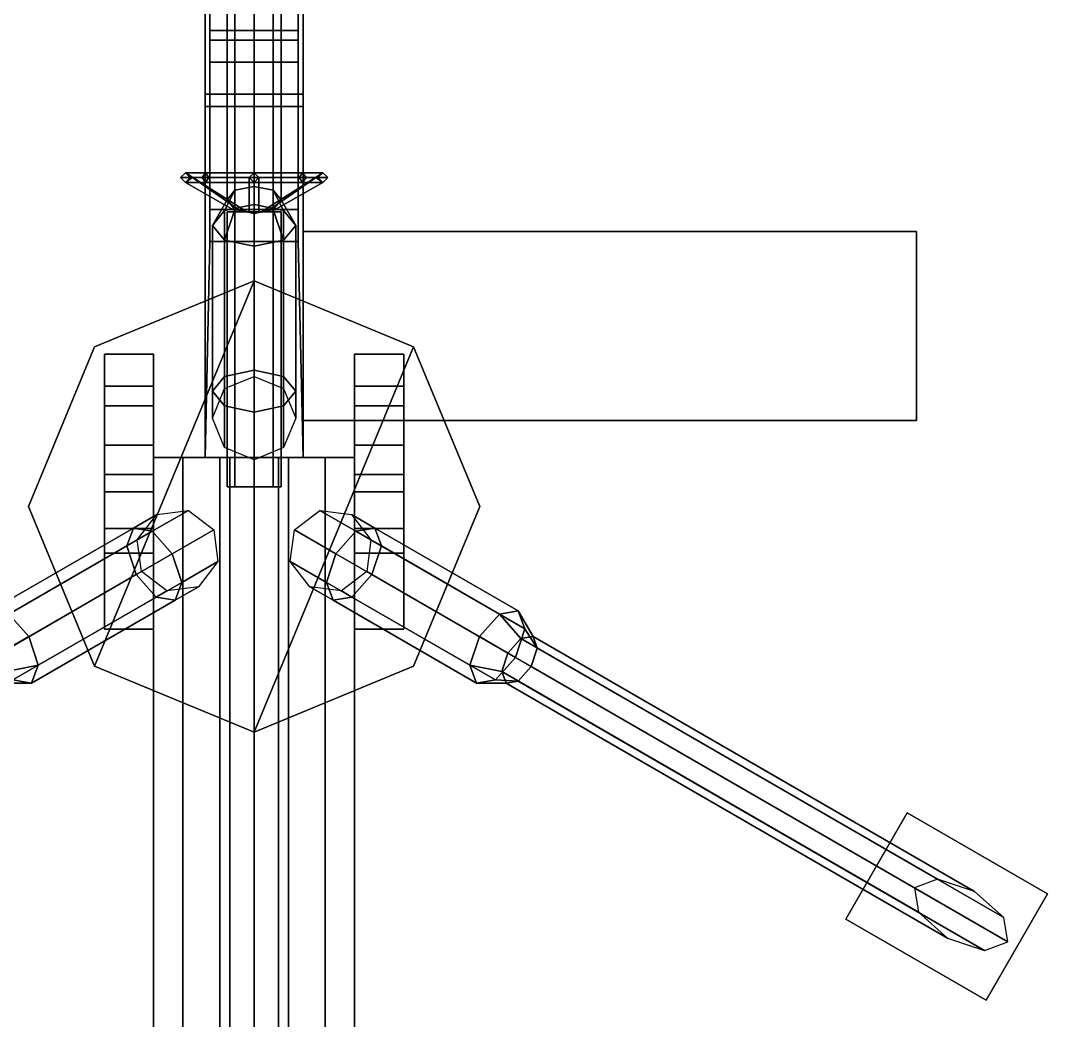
# Model space of a CAD drawing. Header units: millimetres. Extents: x -3 to 3, y -68 to 53.
# Drawn here: x -0.952 to 3.234, y -5.294 to -1.22 of the extents above; entities that cross this region are included whole.
import ezdxf

# ---------------------------------------------------------------- set-up
doc = ezdxf.new("R2010")
doc.units = ezdxf.units.MM
for name, color, linetype in [('ammo_box', 2, 'Continuous'), ('stand', 3, 'Continuous'), ('tmp', 4, 'Continuous')]:
    doc.layers.add(name, color=color, linetype=linetype)

msp = doc.modelspace()

# ---------------------------------------------------------------- linework, layer by layer
for points in [[(-0.2, -0.14, 48.97), (-0.2, -0.14, 48.21), (-0.2, -1.52, 48.21), (-0.2, -1.57, 48.26)], [(-0.2, -0.14, 48.97), (-0.2, -1.57, 48.26), (-0.2, -3, 48.26), (-0.2, -3, 48.97)], [(0.2, -0.14, 48.21), (0.2, -1.52, 48.21), (-0.2, -1.52, 48.21), (-0.2, -0.14, 48.21)], [(-0.18, -0.19, 48.97), (-0.2, -0.14, 48.97), (-0.2, -3, 48.97), (-0.18, -2.12, 48.97)], [(0.2, -0.14, 48.97), (0.18, -0.19, 48.97), (0.18, -2.12, 48.97), (0.2, -3, 48.97)], [(0.2, -0.14, 48.21), (0.2, -0.14, 48.97), (0.2, -1.57, 48.26), (0.2, -1.52, 48.21)], [(0.2, -1.57, 48.26), (0.2, -0.14, 48.97), (0.2, -3, 48.97), (0.2, -3, 48.26)], [(-0.18, -0.19, 49.03), (-0.18, -0.19, 48.97), (-0.18, -2.12, 48.97), (-0.18, -0.88, 49.03)], [(0.18, -0.88, 49.03), (0.18, -2.12, 48.97), (0.18, -0.19, 48.97), (0.18, -0.19, 49.03)], [(-0.18, -0.88, 49.03), (-0.18, -0.88, 49.03), (-0.18, -2.12, 48.97), (-0.18, -1.26, 49.03)], [(0.18, -1.26, 49.03), (0.18, -2.12, 48.97), (0.18, -0.88, 49.03)], [(0.18, -1.26, 49.03), (0.18, -1.18, 49.03), (-0.18, -1.18, 49.03), (-0.18, -1.26, 49.03)], [(-0.18, -1.26, 49.26), (-0.18, -1.26, 49.03), (-0.18, -2.12, 48.97), (-0.18, -1.3, 49.26)], [(0.18, -1.26, 49.26), (0.18, -1.26, 49.03), (-0.18, -1.26, 49.03), (-0.18, -1.26, 49.26)], [(0.18, -1.3, 49.26), (0.18, -1.26, 49.26), (-0.18, -1.26, 49.26), (-0.18, -1.3, 49.26)], [(0.18, -1.3, 49.26), (0.18, -2.12, 48.97), (0.18, -1.26, 49.03), (0.18, -1.26, 49.26)], [(-0.18, -1.3, 49.38), (-0.18, -1.3, 49.26), (-0.18, -1.39, 49.32), (-0.18, -1.39, 49.38)], [(-0.18, -1.39, 49.32), (-0.18, -1.3, 49.26), (-0.18, -1.99, 49.22), (-0.18, -1.99, 49.32)], [(-0.18, -1.3, 49.26), (-0.18, -1.3, 49.26), (-0.18, -2.12, 48.97), (-0.18, -1.99, 49.22)], [(0.18, -1.3, 49.38), (0.18, -1.3, 49.26), (-0.18, -1.3, 49.26), (-0.18, -1.3, 49.38)], [(0.18, -1.39, 49.38), (0.18, -1.3, 49.38), (-0.18, -1.3, 49.38), (-0.18, -1.39, 49.38)], [(0.18, -1.39, 49.38), (0.18, -1.39, 49.32), (0.18, -1.3, 49.26), (0.18, -1.3, 49.38)], [(0.18, -1.99, 49.32), (0.18, -1.99, 49.22), (0.18, -1.3, 49.26), (0.18, -1.39, 49.32)], [(0.18, -1.99, 49.22), (0.18, -2.12, 48.97), (0.18, -1.3, 49.26)], [(0.18, -1.39, 49.32), (0.18, -1.39, 49.38), (-0.18, -1.39, 49.38), (-0.18, -1.39, 49.32)], [(0.18, -1.99, 49.32), (0.18, -1.39, 49.32), (-0.18, -1.39, 49.32), (-0.18, -1.99, 49.32)], [(0.2, -1.52, 48.21), (0.2, -1.57, 48.26), (-0.2, -1.57, 48.26), (-0.2, -1.52, 48.21)], [(0.2, -1.57, 48.26), (0.2, -3, 48.26), (-0.2, -3, 48.26), (-0.2, -1.57, 48.26)], [(-0.18, -1.99, 49.22), (-0.18, -1.99, 49.22), (-0.18, -2.12, 48.97), (-0.18, -2.12, 49.22)], [(0.18, -1.99, 49.22), (0.18, -1.99, 49.32), (-0.18, -1.99, 49.32), (-0.18, -1.99, 49.22)], [(0.18, -2.12, 49.22), (0.18, -1.99, 49.22), (-0.18, -1.99, 49.22), (-0.18, -2.12, 49.22)], [(0.18, -2.12, 49.22), (0.18, -2.12, 48.97), (0.18, -1.99, 49.22)], [(0.2, -3, 48.97), (0.18, -2.12, 48.97), (-0.18, -2.12, 48.97), (-0.2, -3, 48.97)], [(0.18, -2.12, 48.97), (0.18, -2.12, 49.22), (-0.18, -2.12, 49.22), (-0.18, -2.12, 48.97)], [(-0.41, -3, 48.85), (-0.2899, -3, 48.5601), (-0.2899, -6.1, 48.5601), (-0.41, -6.1, 48.85)], [(-0.2899, -3, 49.1399), (-0.41, -3, 48.85), (-0.41, -6.1, 48.85), (-0.2899, -6.1, 49.1399)], [(-0.2899, -3, 49.1399), (-0.2, -3, 48.97), (-0.2899, -3, 48.5601), (-0.41, -3, 48.85)], [(-0.2899, -3, 48.5601), (0, -3, 48.44), (0, -6.1, 48.44), (-0.2899, -6.1, 48.5601)], [(0, -3, 49.26), (-0.2899, -3, 49.1399), (-0.2899, -6.1, 49.1399), (0, -6.1, 49.26)], [(0, -3, 49.26), (0.2899, -3, 49.1399), (-0.2, -3, 48.97), (-0.2899, -3, 49.1399)], [(-0.2, -3, 48.97), (-0.2, -3, 48.5228), (-0.2, -3, 48.5228), (-0.2899, -3, 48.5601)], [(0.2, -3, 48.26), (0.2, -3, 48.97), (-0.2, -3, 48.97), (-0.2, -3, 48.26)], [(0.2899, -3, 49.1399), (0.2, -3, 48.97), (-0.2, -3, 48.97), (0.2899, -3, 49.1399)], [(-0.099, -3, 48.329), (-0.14, -3, 48.23), (-0.14, -5.87, 48.23), (-0.099, -5.87, 48.329)], [(-0.14, -3, 48.23), (-0.099, -3, 48.131), (-0.099, -5.87, 48.131), (-0.14, -5.87, 48.23)], [(0, -3, 48.37), (-0.099, -3, 48.329), (-0.099, -5.87, 48.329), (0, -5.87, 48.37)], [(-0.099, -3, 48.131), (0, -3, 48.09), (0, -5.87, 48.09), (-0.099, -5.87, 48.131)], [(0, -3, 48.44), (0.2899, -3, 48.5601), (0.2899, -6.1, 48.5601), (0, -6.1, 48.44)], [(0.2899, -3, 49.1399), (0, -3, 49.26), (0, -6.1, 49.26), (0.2899, -6.1, 49.1399)], [(0.099, -3, 48.329), (0, -3, 48.37), (0, -5.87, 48.37), (0.099, -5.87, 48.329)], [(0, -3, 48.09), (0.099, -3, 48.131), (0.099, -5.87, 48.131), (0, -5.87, 48.09)], [(0.14, -3, 48.23), (0.099, -3, 48.329), (0.099, -5.87, 48.329), (0.14, -5.87, 48.23)], [(0.099, -3, 48.131), (0.14, -3, 48.23), (0.14, -5.87, 48.23), (0.099, -5.87, 48.131)], [(0.2899, -3, 49.1399), (0.41, -3, 48.85), (0.2, -3, 48.5228), (0.2, -3, 48.97)], [(0.41, -3, 48.85), (0.2899, -3, 48.5601), (0.2, -3, 48.5228)], [(0.2899, -3, 48.5601), (0.41, -3, 48.85), (0.41, -6.1, 48.85), (0.2899, -6.1, 48.5601)], [(0.41, -3, 48.85), (0.2899, -3, 49.1399), (0.2899, -6.1, 49.1399), (0.41, -6.1, 48.85)]]:
    msp.add_3dface(points)
at = {"layer": 'ammo_box'}
for points in [[(2.7, -2.85, 48.9), (2.7, -2.08, 48.9), (0.2, -2.08, 48.9), (0.2, -2.85, 48.9)], [(2.7, -2.08, 47.54), (0.2, -2.08, 47.54), (0.2, -2.08, 48.9), (2.7, -2.08, 48.9)], [(0.2, -2.08, 47.54), (0.2, -2.85, 47.54), (0.2, -2.85, 48.26), (0.2, -2.08, 48.26)], [(2.7, -2.85, 47.54), (2.7, -2.08, 47.54), (2.7, -2.08, 48.9), (2.7, -2.85, 48.9)], [(0.2, -2.85, 47.54), (2.7, -2.85, 47.54), (2.7, -2.85, 48.9), (0.2, -2.85, 48.9)]]:
    msp.add_3dface(points, dxfattribs=at)
at = {"layer": 'stand'}
for points in [[(0, 0.3479, 45.41), (-0.0778, 0.2834, 45.41), (-0.0778, -1.9117, 46.6774), (0, -1.8956, 46.7053)], [(0.0778, 0.2834, 45.41), (0, 0.3479, 45.41), (0, -1.8956, 46.7053), (0.0778, -1.9117, 46.6774)], [(-0.0778, 0.2834, 45.41), (-0.11, 0.1279, 45.41), (-0.11, -1.9506, 46.61), (-0.0778, -1.9117, 46.6774)], [(0.11, 0.1279, 45.41), (0.0778, 0.2834, 45.41), (0.0778, -1.9117, 46.6774), (0.11, -1.9506, 46.61)], [(-0.11, 0.1279, 45.41), (-0.0778, -0.0277, 45.41), (-0.0778, -1.9895, 46.5426), (-0.11, -1.9506, 46.61)], [(0.0778, -0.0277, 45.41), (0.11, 0.1279, 45.41), (0.11, -1.9506, 46.61), (0.0778, -1.9895, 46.5426)], [(-0.0778, -0.0277, 45.41), (0, -0.0921, 45.41), (0, -2.0056, 46.5147), (-0.0778, -1.9895, 46.5426)], [(0, -0.0921, 45.41), (0.0778, -0.0277, 45.41), (0.0778, -1.9895, 46.5426), (0, -2.0056, 46.5147)], [(-0.198, -1.84, 47.572), (-0.2121, -1.86, 47.5579), (-0.3, -1.86, 47.77), (-0.28, -1.84, 47.77)], [(-0.28, -1.84, 47.77), (-0.3, -1.86, 47.77), (-0.2121, -1.86, 47.9821), (-0.198, -1.84, 47.968)], [(-0.1838, -1.86, 47.5862), (-0.198, -1.84, 47.572), (-0.28, -1.84, 47.77), (-0.26, -1.86, 47.77)], [(-0.26, -1.86, 47.77), (-0.28, -1.84, 47.77), (-0.198, -1.84, 47.968), (-0.1838, -1.86, 47.9538)], [(-0.05, -2, 47.79), (-0.03, -2, 47.77), (-0.28, -1.84, 47.77), (-0.2517, -1.86, 47.79)], [(-0.03, -2, 47.77), (-0.05, -2, 47.75), (-0.2517, -1.86, 47.75), (-0.28, -1.84, 47.77)], [(0, -1.84, 47.49), (0, -1.86, 47.47), (-0.2121, -1.86, 47.5579), (-0.198, -1.84, 47.572)], [(-0.198, -1.84, 47.968), (-0.2121, -1.86, 47.9821), (0, -1.86, 48.07), (0, -1.84, 48.05)], [(0, -1.86, 47.51), (0, -1.84, 47.49), (-0.198, -1.84, 47.572), (-0.1838, -1.86, 47.5862)], [(-0.1838, -1.86, 47.9538), (-0.198, -1.84, 47.968), (0, -1.84, 48.05), (0, -1.86, 48.03)], [(0, -2, 47.8), (-0.02, -2, 47.82), (-0.02, -1.86, 48.0217), (0, -1.84, 48.05)], [(-0.02, -2, 47.72), (0, -2, 47.74), (0, -1.84, 47.49), (-0.02, -1.86, 47.5183)], [(0.1838, -1.86, 47.5862), (0.198, -1.84, 47.572), (0, -1.84, 47.49), (0, -1.86, 47.51)], [(0.198, -1.84, 47.572), (0.2121, -1.86, 47.5579), (0, -1.86, 47.47), (0, -1.84, 47.49)], [(0, -1.86, 48.03), (0, -1.84, 48.05), (0.198, -1.84, 47.968), (0.1838, -1.86, 47.9538)], [(0, -1.84, 48.05), (0, -1.86, 48.07), (0.2121, -1.86, 47.9821), (0.198, -1.84, 47.968)], [(0.02, -2, 47.82), (0, -2, 47.8), (0, -1.84, 48.05), (0.02, -1.86, 48.0217)], [(0, -2, 47.74), (0.02, -2, 47.72), (0.02, -1.86, 47.5183), (0, -1.84, 47.49)], [(0.05, -2, 47.75), (0.03, -2, 47.77), (0.28, -1.84, 47.77), (0.2517, -1.86, 47.75)], [(0.03, -2, 47.77), (0.05, -2, 47.79), (0.2517, -1.86, 47.79), (0.28, -1.84, 47.77)], [(0.26, -1.86, 47.77), (0.28, -1.84, 47.77), (0.198, -1.84, 47.572), (0.1838, -1.86, 47.5862)], [(0.1838, -1.86, 47.9538), (0.198, -1.84, 47.968), (0.28, -1.84, 47.77), (0.26, -1.86, 47.77)], [(0.28, -1.84, 47.77), (0.3, -1.86, 47.77), (0.2121, -1.86, 47.5579), (0.198, -1.84, 47.572)], [(0.198, -1.84, 47.968), (0.2121, -1.86, 47.9821), (0.3, -1.86, 47.77), (0.28, -1.84, 47.77)], [(-0.2121, -1.86, 47.5579), (-0.198, -1.88, 47.572), (-0.28, -1.88, 47.77), (-0.3, -1.86, 47.77)], [(-0.3, -1.86, 47.77), (-0.28, -1.88, 47.77), (-0.198, -1.88, 47.968), (-0.2121, -1.86, 47.9821)], [(-0.198, -1.88, 47.572), (-0.1838, -1.86, 47.5862), (-0.26, -1.86, 47.77), (-0.28, -1.88, 47.77)], [(-0.28, -1.88, 47.77), (-0.26, -1.86, 47.77), (-0.1838, -1.86, 47.9538), (-0.198, -1.88, 47.968)], [(-0.07, -2, 47.77), (-0.05, -2, 47.79), (-0.2517, -1.86, 47.79), (-0.28, -1.88, 47.77)], [(-0.05, -2, 47.75), (-0.07, -2, 47.77), (-0.28, -1.88, 47.77), (-0.2517, -1.86, 47.75)], [(0, -1.86, 47.47), (0, -1.88, 47.49), (-0.198, -1.88, 47.572), (-0.2121, -1.86, 47.5579)], [(-0.2121, -1.86, 47.9821), (-0.198, -1.88, 47.968), (0, -1.88, 48.05), (0, -1.86, 48.07)], [(0, -1.88, 47.49), (0, -1.86, 47.51), (-0.1838, -1.86, 47.5862), (-0.198, -1.88, 47.572)], [(-0.198, -1.88, 47.968), (-0.1838, -1.86, 47.9538), (0, -1.86, 48.03), (0, -1.88, 48.05)], [(-0.02, -2, 47.82), (0, -2, 47.84), (0, -1.88, 48.05), (-0.02, -1.86, 48.0217)], [(0, -2, 47.7), (-0.02, -2, 47.72), (-0.02, -1.86, 47.5183), (0, -1.88, 47.49)], [(0.2121, -1.86, 47.5579), (0.198, -1.88, 47.572), (0, -1.88, 47.49), (0, -1.86, 47.47)], [(0.198, -1.88, 47.572), (0.1838, -1.86, 47.5862), (0, -1.86, 47.51), (0, -1.88, 47.49)], [(0, -1.86, 48.07), (0, -1.88, 48.05), (0.198, -1.88, 47.968), (0.2121, -1.86, 47.9821)], [(0, -1.88, 48.05), (0, -1.86, 48.03), (0.1838, -1.86, 47.9538), (0.198, -1.88, 47.968)], [(0, -2, 47.84), (0.02, -2, 47.82), (0.02, -1.86, 48.0217), (0, -1.88, 48.05)], [(0.02, -2, 47.72), (0, -2, 47.7), (0, -1.88, 47.49), (0.02, -1.86, 47.5183)], [(0.07, -2, 47.77), (0.05, -2, 47.75), (0.2517, -1.86, 47.75), (0.28, -1.88, 47.77)], [(0.05, -2, 47.79), (0.07, -2, 47.77), (0.28, -1.88, 47.77), (0.2517, -1.86, 47.79)], [(0.28, -1.88, 47.77), (0.26, -1.86, 47.77), (0.1838, -1.86, 47.5862), (0.198, -1.88, 47.572)], [(0.198, -1.88, 47.968), (0.1838, -1.86, 47.9538), (0.26, -1.86, 47.77), (0.28, -1.88, 47.77)], [(0.3, -1.86, 47.77), (0.28, -1.88, 47.77), (0.198, -1.88, 47.572), (0.2121, -1.86, 47.5579)], [(0.2121, -1.86, 47.9821), (0.198, -1.88, 47.968), (0.28, -1.88, 47.77), (0.3, -1.86, 47.77)], [(-0.17, -2.0545, 46.67), (-0.1202, -1.9944, 46.7741), (-0.0778, -1.9117, 46.6774), (-0.11, -1.9506, 46.61)], [(-0.1202, -1.9944, 46.7741), (0, -1.9695, 46.8172), (0, -1.8956, 46.7053), (-0.0778, -1.9117, 46.6774)], [(0, -1.9695, 46.8172), (0.1202, -1.9944, 46.7741), (0.0778, -1.9117, 46.6774), (0, -1.8956, 46.7053)], [(0.1202, -1.9944, 46.7741), (0.17, -2.0545, 46.67), (0.11, -1.9506, 46.61), (0.0778, -1.9117, 46.6774)], [(-0.1202, -2.1146, 46.5659), (-0.17, -2.0545, 46.67), (-0.11, -1.9506, 46.61), (-0.0778, -1.9895, 46.5426)], [(0.17, -2.0545, 46.67), (0.1202, -2.1146, 46.5659), (0.0778, -1.9895, 46.5426), (0.11, -1.9506, 46.61)], [(-0.1202, -1.9944, 46.7741), (-0.17, -2.0545, 46.67), (-0.17, -2.73, 47.06), (-0.1202, -2.6699, 47.1641)], [(0, -1.9695, 46.8172), (-0.1202, -1.9944, 46.7741), (-0.1202, -2.6699, 47.1641), (0, -2.645, 47.2072)], [(0, -2.1395, 46.5228), (-0.1202, -2.1146, 46.5659), (-0.0778, -1.9895, 46.5426), (0, -2.0056, 46.5147)], [(-0.0778, -2, 47.8478), (-0.11, -2, 47.77), (-0.11, -3.12, 47.77), (-0.0778, -3.12, 47.8478)], [(-0.11, -2, 47.77), (-0.0778, -2, 47.6922), (-0.0778, -3.12, 47.6922), (-0.11, -3.12, 47.77)], [(-0.11, -2, 47.77), (0.0778, -2, 47.8478), (0.11, -2, 47.77), (-0.0778, -2, 47.6922)], [(-0.0778, -2, 47.8478), (0, -2, 47.88), (0.0778, -2, 47.8478), (-0.11, -2, 47.77)], [(0, -2, 47.88), (-0.0778, -2, 47.8478), (-0.0778, -3.12, 47.8478), (0, -3.12, 47.88)], [(-0.0778, -2, 47.6922), (0, -2, 47.66), (0, -3.12, 47.66), (-0.0778, -3.12, 47.6922)], [(-0.0778, -2, 47.6922), (0.11, -2, 47.77), (0.0778, -2, 47.6922), (0, -2, 47.66)], [(0.1202, -1.9944, 46.7741), (0, -1.9695, 46.8172), (0, -2.645, 47.2072), (0.1202, -2.6699, 47.1641)], [(0.1202, -2.1146, 46.5659), (0, -2.1395, 46.5228), (0, -2.0056, 46.5147), (0.0778, -1.9895, 46.5426)], [(0.0778, -2, 47.8478), (0, -2, 47.88), (0, -3.12, 47.88), (0.0778, -3.12, 47.8478)], [(0, -2, 47.66), (0.0778, -2, 47.6922), (0.0778, -3.12, 47.6922), (0, -3.12, 47.66)], [(0.11, -2, 47.77), (0.0778, -2, 47.8478), (0.0778, -3.12, 47.8478), (0.11, -3.12, 47.77)], [(0.0778, -2, 47.6922), (0.11, -2, 47.77), (0.11, -3.12, 47.77), (0.0778, -3.12, 47.6922)], [(0.17, -2.0545, 46.67), (0.1202, -1.9944, 46.7741), (0.1202, -2.6699, 47.1641), (0.17, -2.73, 47.06)], [(-0.17, -2.0545, 46.67), (-0.1202, -2.1146, 46.5659), (-0.1202, -2.7901, 46.9559), (-0.17, -2.73, 47.06)], [(0.1202, -2.1146, 46.5659), (0.17, -2.0545, 46.67), (0.17, -2.73, 47.06), (0.1202, -2.7901, 46.9559)], [(-0.1202, -2.1146, 46.5659), (0, -2.1395, 46.5228), (0, -2.815, 46.9128), (-0.1202, -2.7901, 46.9559)], [(0, -2.1395, 46.5228), (0.1202, -2.1146, 46.5659), (0.1202, -2.7901, 46.9559), (0, -2.815, 46.9128)], [(-0.6505, -2.5495, 47.54), (-0.92, -3.2, 47.54), (-0.6505, -3.8505, 47.54), (0, -2.28, 47.54)], [(0, -2.28, 47.37), (-0.6505, -2.5495, 47.37), (-0.6505, -2.5495, 47.54), (0, -2.28, 47.54)], [(0, -2.28, 47.54), (-0.6505, -3.8505, 47.54), (0, -4.12, 47.54), (0.6505, -2.5495, 47.54)], [(0.6505, -2.5495, 47.37), (0, -2.28, 47.37), (0, -2.28, 47.54), (0.6505, -2.5495, 47.54)], [(-0.6505, -2.5495, 47.37), (-0.92, -3.2, 47.37), (-0.92, -3.2, 47.54), (-0.6505, -2.5495, 47.54)], [(0.6505, -2.5495, 47.54), (0, -4.12, 47.54), (0.6505, -3.8505, 47.54), (0.92, -3.2, 47.54)], [(0.92, -3.2, 47.37), (0.6505, -2.5495, 47.37), (0.6505, -2.5495, 47.54), (0.92, -3.2, 47.54)], [(-0.61, -2.79, 47.92), (-0.61, -3.39, 48.26), (-0.61, -3.39, 48.47), (-0.61, -2.58, 48.24)], [(-0.61, -2.58, 48.24), (-0.61, -3.39, 48.47), (-0.61, -3.39, 48.47), (-0.61, -3.07, 48.49)], [(-0.61, -2.58, 48.24), (-0.61, -3.07, 48.49), (-0.61, -3.07, 48.49), (-0.61, -2.95, 48.61)], [(-0.61, -2.95, 48.61), (-0.41, -2.95, 48.61), (-0.41, -2.58, 48.24), (-0.61, -2.58, 48.24)], [(-0.61, -2.58, 48.24), (-0.41, -2.58, 48.24), (-0.41, -2.79, 47.92), (-0.61, -2.79, 47.92)], [(-0.41, -2.58, 48.24), (-0.41, -3.39, 48.47), (-0.41, -3.39, 48.26), (-0.41, -2.79, 47.92)], [(-0.41, -3.07, 48.49), (-0.41, -3.39, 48.47), (-0.41, -3.39, 48.47), (-0.41, -2.58, 48.24)], [(-0.41, -2.95, 48.61), (-0.41, -3.07, 48.49), (-0.41, -3.07, 48.49), (-0.41, -2.58, 48.24)], [(0.41, -2.58, 48.24), (0.61, -2.58, 48.24), (0.61, -2.79, 47.92), (0.41, -2.79, 47.92)], [(0.41, -2.95, 48.61), (0.61, -2.95, 48.61), (0.61, -2.58, 48.24), (0.41, -2.58, 48.24)], [(0.41, -2.58, 48.24), (0.41, -3.07, 48.49), (0.41, -3.07, 48.49), (0.41, -2.95, 48.61)], [(0.41, -2.58, 48.24), (0.41, -3.39, 48.47), (0.41, -3.39, 48.47), (0.41, -3.07, 48.49)], [(0.41, -2.79, 47.92), (0.41, -3.39, 48.26), (0.41, -3.39, 48.47), (0.41, -2.58, 48.24)], [(0.61, -2.95, 48.61), (0.61, -3.07, 48.49), (0.61, -3.07, 48.49), (0.61, -2.58, 48.24)], [(0.61, -3.07, 48.49), (0.61, -3.39, 48.47), (0.61, -3.39, 48.47), (0.61, -2.58, 48.24)], [(0.61, -2.58, 48.24), (0.61, -3.39, 48.47), (0.61, -3.39, 48.26), (0.61, -2.79, 47.92)], [(-0.1202, -2.6699, 47.1641), (-0.17, -2.73, 47.06), (-0.17, -2.84, 47.37), (-0.1202, -2.7198, 47.37)], [(0, -2.645, 47.2072), (-0.1202, -2.6699, 47.1641), (-0.1202, -2.7198, 47.37), (0, -2.67, 47.37)], [(0.1202, -2.6699, 47.1641), (0, -2.645, 47.2072), (0, -2.67, 47.37), (0.1202, -2.7198, 47.37)], [(0.17, -2.73, 47.06), (0.1202, -2.6699, 47.1641), (0.1202, -2.7198, 47.37), (0.17, -2.84, 47.37)], [(-0.61, -2.71, 47.54), (-0.61, -3.7, 47.54), (-0.61, -3.7, 48), (-0.61, -2.71, 47.78)], [(-0.61, -2.71, 47.78), (-0.61, -3.7, 48), (-0.61, -3.39, 48.26), (-0.61, -2.79, 47.92)], [(-0.61, -2.79, 47.92), (-0.41, -2.79, 47.92), (-0.41, -2.71, 47.78), (-0.61, -2.71, 47.78)], [(-0.61, -2.71, 47.78), (-0.41, -2.71, 47.78), (-0.41, -2.71, 47.54), (-0.61, -2.71, 47.54)], [(-0.41, -2.71, 47.78), (-0.41, -3.7, 48), (-0.41, -3.7, 47.54), (-0.41, -2.71, 47.54)], [(-0.41, -2.79, 47.92), (-0.41, -3.39, 48.26), (-0.41, -3.7, 48), (-0.41, -2.71, 47.78)], [(0.41, -2.71, 47.78), (0.61, -2.71, 47.78), (0.61, -2.71, 47.54), (0.41, -2.71, 47.54)], [(0.41, -2.71, 47.54), (0.41, -3.7, 47.54), (0.41, -3.7, 48), (0.41, -2.71, 47.78)], [(0.41, -2.79, 47.92), (0.61, -2.79, 47.92), (0.61, -2.71, 47.78), (0.41, -2.71, 47.78)], [(0.41, -2.71, 47.78), (0.41, -3.7, 48), (0.41, -3.39, 48.26), (0.41, -2.79, 47.92)], [(0.61, -2.71, 47.78), (0.61, -3.7, 48), (0.61, -3.7, 47.54), (0.61, -2.71, 47.54)], [(0.61, -2.79, 47.92), (0.61, -3.39, 48.26), (0.61, -3.7, 48), (0.61, -2.71, 47.78)], [(-0.17, -2.73, 47.06), (-0.1202, -2.7901, 46.9559), (-0.1202, -2.9602, 47.37), (-0.17, -2.84, 47.37)], [(0.1202, -2.7901, 46.9559), (0.17, -2.73, 47.06), (0.17, -2.84, 47.37), (0.1202, -2.9602, 47.37)], [(-0.1202, -2.7901, 46.9559), (0, -2.815, 46.9128), (0, -3.01, 47.37), (-0.1202, -2.9602, 47.37)], [(0, -2.815, 46.9128), (0.1202, -2.7901, 46.9559), (0.1202, -2.9602, 47.37), (0, -3.01, 47.37)], [(-0.61, -3.07, 48.49), (-0.41, -3.07, 48.49), (-0.41, -2.95, 48.61), (-0.61, -2.95, 48.61)], [(0.41, -3.07, 48.49), (0.61, -3.07, 48.49), (0.61, -2.95, 48.61), (0.41, -2.95, 48.61)], [(-0.61, -3.07, 48.49), (-0.61, -3.39, 48.47), (-0.61, -3.29, 48.56), (-0.61, -3.14, 48.56)], [(-0.61, -3.14, 48.56), (-0.41, -3.14, 48.56), (-0.41, -3.07, 48.49), (-0.61, -3.07, 48.49)], [(-0.41, -3.14, 48.56), (-0.41, -3.29, 48.56), (-0.41, -3.39, 48.47), (-0.41, -3.07, 48.49)], [(0.41, -3.14, 48.56), (0.61, -3.14, 48.56), (0.61, -3.07, 48.49), (0.41, -3.07, 48.49)], [(0.41, -3.07, 48.49), (0.41, -3.39, 48.47), (0.41, -3.29, 48.56), (0.41, -3.14, 48.56)], [(0.61, -3.14, 48.56), (0.61, -3.29, 48.56), (0.61, -3.39, 48.47), (0.61, -3.07, 48.49)], [(-0.61, -3.29, 48.56), (-0.41, -3.29, 48.56), (-0.41, -3.14, 48.56), (-0.61, -3.14, 48.56)], [(0.41, -3.29, 48.56), (0.61, -3.29, 48.56), (0.61, -3.14, 48.56), (0.41, -3.14, 48.56)], [(-0.92, -3.2, 47.37), (-0.6505, -3.8505, 47.37), (-0.6505, -3.8505, 47.54), (-0.92, -3.2, 47.54)], [(-0.4151, -3.3008, 46.9559), (-0.492, -3.2878, 47.06), (-0.3968, -3.2328, 47.37), (-0.2678, -3.2158, 47.37)], [(-0.3334, -3.3925, 46.9128), (-0.4151, -3.3008, 46.9559), (-0.2678, -3.2158, 47.37), (-0.1645, -3.295, 47.37)], [(0.4151, -3.3008, 46.9559), (0.3334, -3.3925, 46.9128), (0.1645, -3.295, 47.37), (0.2678, -3.2158, 47.37)], [(0.492, -3.2878, 47.06), (0.4151, -3.3008, 46.9559), (0.2678, -3.2158, 47.37), (0.3968, -3.2328, 47.37)], [(0.6505, -3.8505, 47.37), (0.92, -3.2, 47.37), (0.92, -3.2, 47.54), (0.6505, -3.8505, 47.54)], [(-0.492, -3.2878, 47.06), (-0.5192, -3.3609, 47.1641), (-0.476, -3.336, 47.37), (-0.3968, -3.2328, 47.37)], [(0.5192, -3.3609, 47.1641), (0.492, -3.2878, 47.06), (0.3968, -3.2328, 47.37), (0.476, -3.336, 47.37)], [(-1.077, -3.6255, 46.67), (-1.1042, -3.6987, 46.7741), (-0.5192, -3.3609, 47.1641), (-0.492, -3.2878, 47.06)], [(-1.0001, -3.6386, 46.5659), (-1.077, -3.6255, 46.67), (-0.492, -3.2878, 47.06), (-0.4151, -3.3008, 46.9559)], [(-0.9184, -3.7302, 46.5228), (-1.0001, -3.6386, 46.5659), (-0.4151, -3.3008, 46.9559), (-0.3334, -3.3925, 46.9128)], [(-0.61, -3.39, 48.47), (-0.41, -3.39, 48.47), (-0.41, -3.29, 48.56), (-0.61, -3.29, 48.56)], [(-0.2949, -3.5091, 46.9559), (-0.3334, -3.3925, 46.9128), (-0.1645, -3.295, 47.37), (-0.1476, -3.424, 47.37)], [(0.3334, -3.3925, 46.9128), (0.2949, -3.5091, 46.9559), (0.1476, -3.424, 47.37), (0.1645, -3.295, 47.37)], [(1.0001, -3.6386, 46.5659), (0.9184, -3.7302, 46.5228), (0.3334, -3.3925, 46.9128), (0.4151, -3.3008, 46.9559)], [(0.41, -3.39, 48.47), (0.61, -3.39, 48.47), (0.61, -3.29, 48.56), (0.41, -3.29, 48.56)], [(1.077, -3.6255, 46.67), (1.0001, -3.6386, 46.5659), (0.4151, -3.3008, 46.9559), (0.492, -3.2878, 47.06)], [(1.1042, -3.6987, 46.7741), (1.077, -3.6255, 46.67), (0.492, -3.2878, 47.06), (0.5192, -3.3609, 47.1641)], [(-0.5192, -3.3609, 47.1641), (-0.4806, -3.4775, 47.2072), (-0.459, -3.465, 47.37), (-0.476, -3.336, 47.37)], [(0.4806, -3.4775, 47.2072), (0.5192, -3.3609, 47.1641), (0.476, -3.336, 47.37), (0.459, -3.465, 47.37)], [(-1.1042, -3.6987, 46.7741), (-1.0656, -3.8152, 46.8172), (-0.4806, -3.4775, 47.2072), (-0.5192, -3.3609, 47.1641)], [(-0.61, -3.7, 48), (-0.41, -3.7, 48), (-0.41, -3.39, 48.26), (-0.61, -3.39, 48.26)], [(-0.61, -3.39, 48.26), (-0.41, -3.39, 48.26), (-0.41, -3.39, 48.47), (-0.61, -3.39, 48.47)], [(0.41, -3.39, 48.26), (0.61, -3.39, 48.26), (0.61, -3.39, 48.47), (0.41, -3.39, 48.47)], [(0.41, -3.7, 48), (0.61, -3.7, 48), (0.61, -3.39, 48.26), (0.41, -3.39, 48.26)], [(1.0656, -3.8152, 46.8172), (1.1042, -3.6987, 46.7741), (0.5192, -3.3609, 47.1641), (0.4806, -3.4775, 47.2072)], [(-0.8799, -3.8468, 46.5659), (-0.9184, -3.7302, 46.5228), (-0.3334, -3.3925, 46.9128), (-0.2949, -3.5091, 46.9559)], [(-0.322, -3.5822, 47.06), (-0.2949, -3.5091, 46.9559), (-0.1476, -3.424, 47.37), (-0.2268, -3.5272, 47.37)], [(0.2949, -3.5091, 46.9559), (0.322, -3.5822, 47.06), (0.2268, -3.5272, 47.37), (0.1476, -3.424, 47.37)], [(0.9184, -3.7302, 46.5228), (0.8799, -3.8468, 46.5659), (0.2949, -3.5091, 46.9559), (0.3334, -3.3925, 46.9128)], [(-0.4806, -3.4775, 47.2072), (-0.399, -3.5692, 47.1641), (-0.3558, -3.5442, 47.37), (-0.459, -3.465, 47.37)], [(0.399, -3.5692, 47.1641), (0.4806, -3.4775, 47.2072), (0.459, -3.465, 47.37), (0.3558, -3.5442, 47.37)], [(-1.0656, -3.8152, 46.8172), (-0.984, -3.9069, 46.7741), (-0.399, -3.5692, 47.1641), (-0.4806, -3.4775, 47.2072)], [(-0.907, -3.92, 46.67), (-0.8799, -3.8468, 46.5659), (-0.2949, -3.5091, 46.9559), (-0.322, -3.5822, 47.06)], [(0.8799, -3.8468, 46.5659), (0.907, -3.92, 46.67), (0.322, -3.5822, 47.06), (0.2949, -3.5091, 46.9559)], [(0.984, -3.9069, 46.7741), (1.0656, -3.8152, 46.8172), (0.4806, -3.4775, 47.2072), (0.399, -3.5692, 47.1641)], [(-0.399, -3.5692, 47.1641), (-0.322, -3.5822, 47.06), (-0.2268, -3.5272, 47.37), (-0.3558, -3.5442, 47.37)], [(0.322, -3.5822, 47.06), (0.399, -3.5692, 47.1641), (0.3558, -3.5442, 47.37), (0.2268, -3.5272, 47.37)], [(-0.984, -3.9069, 46.7741), (-0.907, -3.92, 46.67), (-0.322, -3.5822, 47.06), (-0.399, -3.5692, 47.1641)], [(0.907, -3.92, 46.67), (0.984, -3.9069, 46.7741), (0.399, -3.5692, 47.1641), (0.322, -3.5822, 47.06)], [(-1.0001, -3.6386, 46.5659), (-0.9184, -3.7302, 46.5228), (-1.0344, -3.7972, 46.5147), (-1.0872, -3.7379, 46.5426)], [(0.9184, -3.7302, 46.5228), (1.0001, -3.6386, 46.5659), (1.0872, -3.7379, 46.5426), (1.0344, -3.7972, 46.5147)], [(1.0001, -3.6386, 46.5659), (1.077, -3.6255, 46.67), (1.137, -3.7294, 46.61), (1.0872, -3.7379, 46.5426)], [(1.077, -3.6255, 46.67), (1.1042, -3.6987, 46.7741), (1.1546, -3.7768, 46.6774), (1.137, -3.7294, 46.61)], [(-0.61, -3.7, 47.54), (-0.41, -3.7, 47.54), (-0.41, -3.7, 48), (-0.61, -3.7, 48)], [(0.41, -3.7, 47.54), (0.61, -3.7, 47.54), (0.61, -3.7, 48), (0.41, -3.7, 48)], [(1.1042, -3.6987, 46.7741), (1.0656, -3.8152, 46.8172), (1.1297, -3.8522, 46.7053), (1.1546, -3.7768, 46.6774)], [(-0.9184, -3.7302, 46.5228), (-0.8799, -3.8468, 46.5659), (-1.0095, -3.8726, 46.5426), (-1.0344, -3.7972, 46.5147)], [(0.8799, -3.8468, 46.5659), (0.9184, -3.7302, 46.5228), (1.0344, -3.7972, 46.5147), (1.0095, -3.8726, 46.5426)], [(2.7862, -4.7188, 45.41), (2.6915, -4.7539, 45.41), (1.0344, -3.7972, 46.5147), (1.0872, -3.7379, 46.5426)], [(2.937, -4.7687, 45.41), (2.7862, -4.7188, 45.41), (1.0872, -3.7379, 46.5426), (1.137, -3.7294, 46.61)], [(3.0556, -4.8744, 45.41), (2.937, -4.7687, 45.41), (1.137, -3.7294, 46.61), (1.1546, -3.7768, 46.6774)], [(2.6915, -4.7539, 45.41), (2.7084, -4.8535, 45.41), (1.0095, -3.8726, 46.5426), (1.0344, -3.7972, 46.5147)], [(3.0726, -4.9739, 45.41), (3.0556, -4.8744, 45.41), (1.1546, -3.7768, 46.6774), (1.1297, -3.8522, 46.7053)], [(-0.8799, -3.8468, 46.5659), (-0.907, -3.92, 46.67), (-1.027, -3.92, 46.61), (-1.0095, -3.8726, 46.5426)], [(-0.6505, -3.8505, 47.37), (0, -4.12, 47.37), (0, -4.12, 47.54), (-0.6505, -3.8505, 47.54)], [(0, -4.12, 47.37), (0.6505, -3.8505, 47.37), (0.6505, -3.8505, 47.54), (0, -4.12, 47.54)], [(0.907, -3.92, 46.67), (0.8799, -3.8468, 46.5659), (1.0095, -3.8726, 46.5426), (1.027, -3.92, 46.61)], [(1.0656, -3.8152, 46.8172), (0.984, -3.9069, 46.7741), (1.0768, -3.9115, 46.6774), (1.1297, -3.8522, 46.7053)], [(2.7084, -4.8535, 45.41), (2.827, -4.9592, 45.41), (1.027, -3.92, 46.61), (1.0095, -3.8726, 46.5426)], [(2.9779, -5.0091, 45.41), (3.0726, -4.9739, 45.41), (1.1297, -3.8522, 46.7053), (1.0768, -3.9115, 46.6774)], [(-0.907, -3.92, 46.67), (-0.984, -3.9069, 46.7741), (-1.0768, -3.9115, 46.6774), (-1.027, -3.92, 46.61)], [(0.984, -3.9069, 46.7741), (0.907, -3.92, 46.67), (1.027, -3.92, 46.61), (1.0768, -3.9115, 46.6774)], [(2.827, -4.9592, 45.41), (2.9779, -5.0091, 45.41), (1.0768, -3.9115, 46.6774), (1.027, -3.92, 46.61)], [(2.6625, -4.4485, 45.41), (2.6625, -4.4485, 45.37), (2.4125, -4.8815, 45.37), (2.4125, -4.8815, 45.41)], [(3.234, -4.7785, 45.41), (2.6625, -4.4485, 45.41), (2.4125, -4.8815, 45.41), (2.984, -5.2115, 45.41)], [(3.234, -4.7785, 45.37), (2.6625, -4.4485, 45.37), (2.6625, -4.4485, 45.41), (3.234, -4.7785, 45.41)], [(3.234, -4.7785, 45.37), (3.234, -4.7785, 45.41), (2.984, -5.2115, 45.41), (2.984, -5.2115, 45.37)], [(2.984, -5.2115, 45.41), (2.4125, -4.8815, 45.41), (2.4125, -4.8815, 45.37), (2.984, -5.2115, 45.37)]]:
    msp.add_3dface(points, dxfattribs=at)
at = {"layer": 'tmp', "extrusion": (-1, 0, 0)}
for p, q in [((0.2, -2.85, 48.9), (0.2, -2.08, 48.9)), ((0.2, -2.08, 48.9), (0.2, -2.08, 47.54)), ((2.7, -2.08, 48.9), (2.7, -2.08, 47.54)), ((2.7, -2.85, 48.9), (2.7, -2.08, 48.9)), ((0.2, -2.85, 48.9), (0.2, -2.85, 47.54)), ((2.7, -2.85, 48.9), (2.7, -2.85, 47.54))]:
    msp.add_line(p, q, dxfattribs=at)

doc.saveas('drawing.dxf')
